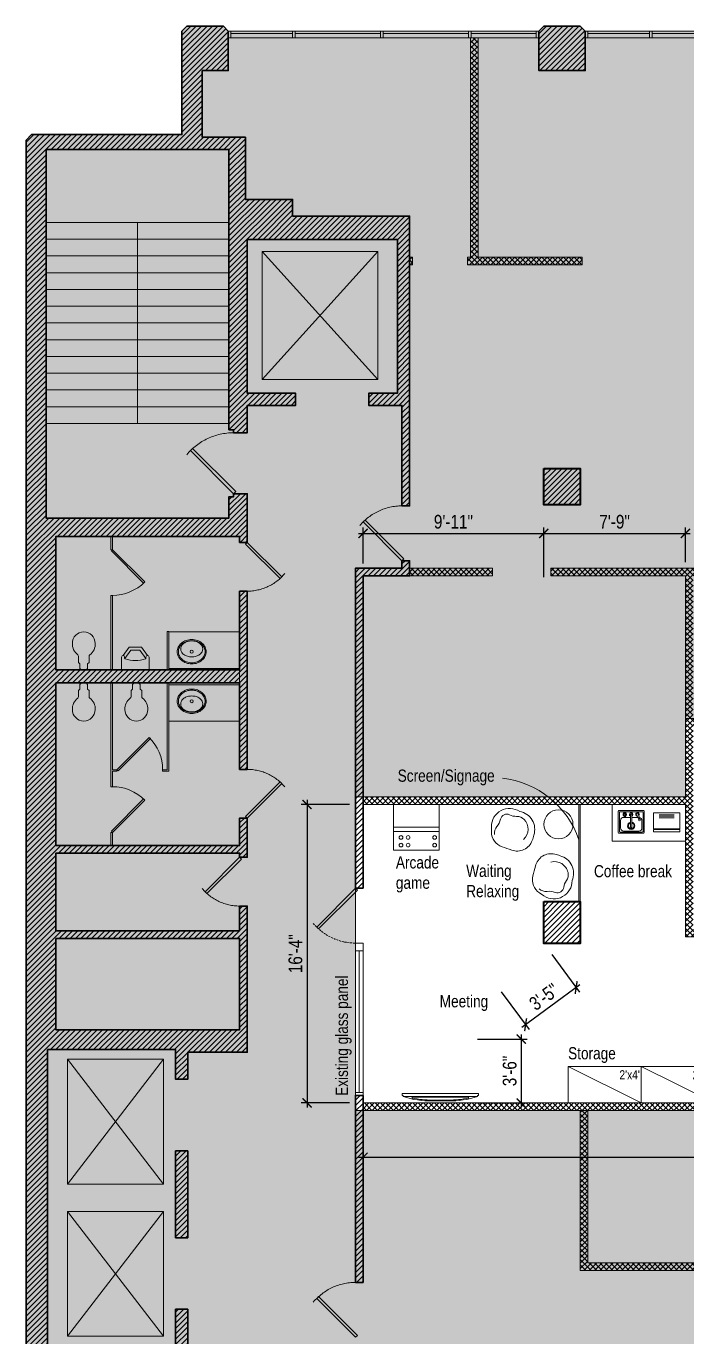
# Model space of a CAD drawing. Header units: inches. Extents: x 2034 to 5296, y 527 to 1995.
# Drawn here: x 3234 to 3668, y 1135 to 1995 of the extents above; entities that cross this region are included whole.
import ezdxf

# ---------------------------------------------------------------- set-up
doc = ezdxf.new("R2010")
doc.units = ezdxf.units.IN
doc.header["$LTSCALE"] = 5
doc.header["$MEASUREMENT"] = 0
doc.linetypes.add('HIDDEN', pattern=[0.375, 0.25, -0.125])
doc.layers.get('0').update_dxf_attribs({"linetype": 'CONTINUOUS', "lineweight": 5})
doc.layers.get('DEFPOINTS').update_dxf_attribs({"linetype": 'CONTINUOUS', "lineweight": 5})
for name, color, linetype, lineweight in [('Annotations', 8, 'CONTINUOUS', 5), ('Appliances', 140, 'CONTINUOUS', 9), ('Drywalls', 7, 'CONTINUOUS', 20), ('Framing', 142, 'CONTINUOUS', 13), ('Hatches', 8, 'CONTINUOUS', 5), ('Projections', 157, 'HIDDEN', 5), ('Structure', 7, 'CONTINUOUS', 40), ('Viewed', 156, 'CONTINUOUS', 9), ('Walls', 7, 'CONTINUOUS', 35)]:
    doc.layers.add(name, color=color, linetype=linetype, lineweight=lineweight)
doc.layers.add('Zones', color=7, linetype='CONTINUOUS', lineweight=5, true_color=0xe3e3e3, transparency=0.7)
doc.styles.get("Standard").update_dxf_attribs({"font": 'arial.ttf', "width": 0.8})
doc.dimstyles.new('ARCH', dxfattribs={"dimscale": 96, "dimtxt": 0.09375, "dimasz": 0.0625, "dimexe": 0.04, "dimexo": 0.09375, "dimgap": 0.03125, "dimtad": 1, "dimdec": 0, "dimrnd": 0.0625, "dimzin": 3, "dimdsep": 46, "dimlunit": 4, "dimtxsty": 'Standard', "dimblk": 'OBLIQUE', "dimblk1": 'ARCHTICK', "dimblk2": 'ARCHTICK', "dimsah": 1, "dimcen": 0.03125, "dimdle": 0.03125, "dimclrd": 256, "dimclre": 256, "dimclrt": 256, "dimazin": 0, "dimtfac": 1, "dimtmove": 2, "dimatfit": 3, "dimldrblk": 'ARO14', "dimfxl": 0.3, "dimfxlon": 1, "dimfrac": 2, "dimarcsym": 0})

# ---------------------------------------------------------------- blocks, each defined once
blk = doc.blocks.new('sink')
at = {"color": 0, "linetype": 'ByBlock', "lineweight": -2}
for p, q in [((-8, 0), (8, 0)), ((-8.5, -14.43), (-8.5, -0.5)), ((-7.75, -13.68), (-7.75, -1.25)), ((-7.25, -0.75), (7.25, -0.75)), ((-7, -11.43), (-7, -6.5)), ((-4.4, -4.5), (-0.35, -4.5)), ((-0.35, -2.56), (-0.35, -11.04)), ((0.4, -2.56), (0.4, -11.04)), ((0.4, -4.5), (5, -4.5)), ((3.78, -2.56), (3.78, -4.03)), ((3.78, -3.53), (4.65, -3.53)), ((3.78, -4.03), (4.65, -4.03)), ((3.95, -2.21), (3.95, -2.03)), ((3.95, -2.03), (4.48, -2.03)), ((4.4, -4.5), (4.53, -4.5)), ((4.48, -2.03), (4.48, -2.22)), ((4.65, -2.56), (4.65, -4.03)), ((7, -6.5), (7, -11.43)), ((7.75, -1.25), (7.75, -13.68)), ((8.5, -0.5), (8.5, -14.43)), ((8.01, -14.93), (-8.01, -14.93)), ((7.26, -14.18), (-7.26, -14.18)), ((5.01, -13.43), (-5.01, -13.43))]:
    blk.add_line(p, q, dxfattribs=at)
blk.add_circle((-5.41, -6.13), 0.562, dxfattribs=at)
for centre, radius, start, end in [((-8, -0.5), 0.5, 90, 180), ((-7.25, -1.25), 0.5, 90, 180), ((-5, -6.5), 2, 95.60748, 180), ((-6.66, -4.63), 1.44, 318, 357), ((-4.16, -2.56), 1.25, 274.04912, 180), ((-4.16, -2.56), 1.25, 180, 229.30036), ((-4.16, -2.56), 0.875, 285.19141, 180), ((-4.16, -2.56), 0.875, 180, 218.23153), ((-3.53, -5.75), 1.44, 144, 183), ((-9.66, -1.63), 6, 332, 349), ((0.03, -10), 2.38, 99.08469, 180), ((0.03, -10), 2.38, 180, 80.91525), ((0.03, -10), 1.88, 101.53692, 180), ((0.03, -10), 1.88, 180, 78.463), ((0.03, -2.56), 1.19, 289, 180), ((0.03, -2.56), 1.19, 180, 252), ((0.03, -2.56), 0.562, 0, 180), ((0.03, -2.56), 0.562, 180, 229), ((0.03, -2.56), 0.562, 180, 180.0000027777752), ((0.03, -2.56), 0.375, 0, 180), ((0.03, -2.56), 0.375, 180, 180.0000027777867), ((0.03, -2.56), 0.562, 312, 0), ((4.22, -2.56), 1.19, 291.61896, 180), ((4.22, -2.56), 1.19, 180, 248.38179), ((4.22, -2.56), 0.688, 309.52143, 180), ((4.22, -2.56), 0.688, 180, 230.47887), ((4.22, -2.56), 0.438, 126.7879, 180.13712), ((4.22, -2.56), 0.438, 0.00302, 52.51326), ((5, -6.5), 2, 0, 90), ((7.25, -1.25), 0.5, 0, 90), ((8, -0.5), 0.5, 0, 90), ((-8, -14.43), 0.5, 180, 270), ((-7.25, -13.68), 0.5, 180, 270), ((-5, -11.43), 2, 180, 270.41435), ((0.03, -10.25), 0.875, 244.62323, 295.37592), ((5, -11.43), 2, 270.41435, 0), ((7.25, -13.68), 0.5, 270, 0), ((8, -14.43), 0.5, 270, 0)]:
    blk.add_arc(centre, radius, start, end, dxfattribs=at)
for centre, major_axis, ratio, start_param, end_param in [((0.83, -5.83), (0, -7.24), 0.84608, 4.223697, 4.555309), ((-11.05, -1.55), (7.58, 0), 0.813102, -0.575959, -0.488692)]:
    blk.add_ellipse(centre, major_axis=major_axis, ratio=ratio, start_param=start_param, end_param=end_param, dxfattribs=at)
blk = doc.blocks.new('DR1H45')
at = {"color": 0, "linetype": 'ByBlock', "lineweight": -2}
for p, q in [((-0.5, 0), (0.207, 0.707)), ((-0.465, -0.035), (0.242, 0.672)), ((0.207, 0.707), (0.242, 0.672)), ((-0.5, 0), (-0.465, -0.035))]:
    blk.add_line(p, q, dxfattribs=at)
at = {"layer": 'Projections'}
blk.add_arc((-0.5, 0), 1, 0, 50.1944, dxfattribs=at)
blk = doc.blocks.new('plan')
at = {"layer": 'Hatches'}
h = blk.add_hatch(dxfattribs=at)
h.set_pattern_fill('ANSI31', color=256, scale=20, style=0)
h.paths.add_polyline_path([(2051.44, 776.98), (2051.44, 847.1), (2069.76, 847.1), (2069.76, 872.96), (2179.44, 872.96), (2179.44, 1026.71), (2209.94, 1026.71), (2209.94, 1031.71), (2179.44, 1031.71), (2179.44, 1068.96), (2170.44, 1068.96), (2170.44, 1066.96), (2167.44, 1066.96), (2167.44, 886.21), (2047.44, 886.21), (2047.44, 1117.21), (2167.44, 1117.21), (2167.44, 1110.96), (2170.44, 1110.96), (2170.44, 1108.96), (2179.44, 1108.96), (2179.44, 1126.46), (2140.44, 1126.46), (2140.44, 1152.96), (2132.44, 1152.96), (2132.44, 1128.96), (2048.44, 1128.96), (2048.44, 1323.46), (2132.44, 1323.46), (2132.44, 1303.96), (2140.44, 1303.96), (2140.44, 1321.71), (2179.44, 1321.71), (2179.44, 1417.71), (2174.44, 1417.71), (2174.44, 1401.46), (2053.94, 1401.46), (2053.94, 1452.46), (2174.44, 1452.46), (2174.44, 1449.71), (2179.44, 1449.71), (2179.44, 1475.46), (2174.44, 1475.46), (2174.44, 1457.46), (2053.94, 1457.46), (2053.94, 1564.21), (2174.44, 1564.21), (2174.44, 1507.46), (2179.44, 1507.46), (2179.44, 1624.46), (2174.44, 1624.46), (2174.44, 1572.71), (2053.94, 1572.71), (2053.94, 1660.46), (2174.44, 1660.46), (2174.44, 1656.46), (2179.44, 1656.46), (2179.44, 1688.46), (2170.44, 1688.46), (2170.44, 1686.46), (2167.44, 1686.46), (2167.44, 1672.46), (2047.44, 1672.46), (2047.44, 1914.46), (2167.44, 1914.46), (2167.44, 1730.46), (2170.44, 1730.46), (2170.44, 1728.46), (2179.44, 1728.46), (2179.44, 1746.46), (2211.19, 1746.46), (2211.19, 1754.46), (2179.44, 1754.46), (2179.44, 1855.46), (2277.94, 1855.46), (2277.94, 1754.46), (2259.19, 1754.46), (2259.19, 1746.46), (2280.94, 1746.46), (2280.94, 1680.46), (2285.94, 1680.46), (2285.94, 1746.46), (2285.94, 1870.71), (2209.19, 1870.71), (2209.19, 1881.71), (2178.19, 1881.71), (2178.19, 1922.46), (2149.94, 1922.46), (2149.94, 1966.21), (2166.94, 1966.21), (2166.94, 1992.21), (2163.76, 1995.4), (2139.76, 1995.4), (2136.58, 1992.21), (2136.58, 1924.21), (2037.98, 1924.21), (2034.44, 1920.68), (2034.44, 600.7), (2037.62, 597.52), (2061.62, 597.52), (2064.8, 600.7), (2064.8, 634.3), (2051.44, 634.3), (2051.44, 771.98)])
h.paths.add_polyline_path([(2053.94, 1396.46), (2174.44, 1396.46), (2174.44, 1336.46), (2053.94, 1336.46)], flags=16)
h = blk.add_hatch(dxfattribs=at)
h.set_pattern_fill('ANSI31', color=256, scale=20, style=0)
h.paths.add_polyline_path([(2373.94, 1995.4), (2370.76, 1992.21), (2370.76, 1966.21), (2401.13, 1966.21), (2401.13, 1992.21), (2397.94, 1995.4)])
h = blk.add_hatch(dxfattribs=at)
h.set_pattern_fill('ANSI37', color=256, scale=20, style=0)
h.paths.add_polyline_path([(2330.94, 1987.71), (2330.94, 1843.71), (2399.23, 1843.71), (2399.23, 1838.71), (2323.94, 1838.71), (2323.94, 1843.71), (2325.94, 1843.71), (2325.94, 1987.71)])
h = blk.add_hatch(dxfattribs=at)
h.set_pattern_fill('ANSI37', color=256, scale=20, style=0)
h.paths.add_polyline_path([(2285.94, 1843.71), (2287.94, 1843.71), (2287.94, 1838.71), (2285.94, 1838.71)])
h = blk.add_hatch(dxfattribs=at)
h.set_pattern_fill('ANSI37', color=256, scale=20, style=0)
h.paths.add_polyline_path([(2624.94, 1535.91), (2594.13, 1535.91), (2558.94, 1535.91), (2471.94, 1535.91), (2471.94, 1402.41), (2475.94, 1402.41), (2475.94, 1397.41), (2466.94, 1397.41), (2466.94, 1484.41), (2255.44, 1484.41), (2255.44, 1489.41), (2466.94, 1489.41), (2466.94, 1634.46), (2378.63, 1634.46), (2378.63, 1639.46), (2563.94, 1639.46), (2563.94, 1634.46), (2471.94, 1634.46), (2471.94, 1540.91), (2624.94, 1540.91), (2624.94, 1634.46), (2599.94, 1634.46), (2599.94, 1642.46), (2604.94, 1642.46), (2604.94, 1639.46), (2626.94, 1639.46), (2626.94, 1677.46), (2604.94, 1677.46), (2604.94, 1674.46), (2599.94, 1674.46), (2599.94, 1705.1), (2605.94, 1705.1), (2605.94, 1681.1), (2629.94, 1681.1), (2629.94, 1633.91), (2707.94, 1633.91), (2707.94, 1704.25), (2711.94, 1704.25), (2711.94, 1633.91), (2857.44, 1633.91), (2857.44, 1628.91), (2629.94, 1628.91), (2629.94, 1548.81), (2629.94, 1535.91)])
h.paths.add_polyline_path([(2285.94, 1639.46), (2340.44, 1639.46), (2340.44, 1634.46), (2285.94, 1634.46)], flags=17)
h.paths.add_polyline_path([(2558.31, 1397.41), (2557.94, 1397.41), (2557.94, 1402.41), (2558.31, 1402.41)], flags=17)
h = blk.add_hatch(dxfattribs=at)
h.set_pattern_fill('ANSI31', color=256, scale=20, style=0)
h.paths.add_polyline_path([(2373.94, 1705.1), (2397.94, 1705.1), (2397.94, 1681.1), (2373.94, 1681.1)])
h = blk.add_hatch(dxfattribs=at)
h.set_pattern_fill('ANSI31', color=256, scale=20, style=0)
h.paths.add_polyline_path([(2255.44, 1429.41), (2255.44, 1493.41), (2255.44, 1634.46), (2285.94, 1634.46), (2285.94, 1644.46), (2280.94, 1644.46), (2280.94, 1639.46), (2250.44, 1639.46), (2250.44, 1429.41)])
h = blk.add_hatch(dxfattribs=at)
h.set_pattern_fill('ANSI31', color=256, scale=20, style=0)
h.paths.add_polyline_path([(2373.94, 1420.6), (2397.94, 1420.6), (2397.94, 1393.1), (2373.94, 1393.1)])
h = blk.add_hatch(dxfattribs=at)
h.set_pattern_fill('ANSI31', color=256, scale=20, style=0)
edge = h.paths.add_edge_path()
edge.add_line((2255.44, 1283.41), (2255.44, 1293.41))
edge.add_line((2255.44, 1293.41), (2250.44, 1293.41))
edge.add_line((2250.44, 1293.41), (2250.44, 1170.6))
edge.add_line((2250.44, 1170.6), (2255.44, 1170.6))
edge.add_line((2255.44, 1170.6), (2255.44, 1287.41))
h = blk.add_hatch(dxfattribs=at)
h.set_pattern_fill('ANSI37', color=256, scale=20, style=0)
h.paths.add_polyline_path([(2255.44, 1288.41), (2683.94, 1288.41), (2857.44, 1288.41), (2857.44, 1283.41), (2688.94, 1283.41), (2688.94, 1223.41), (2683.94, 1223.41), (2683.94, 1283.41), (2545.94, 1283.41), (2545.94, 1183.41), (2559.94, 1183.41), (2559.94, 1178.41), (2526.94, 1178.41), (2526.94, 1183.41), (2540.94, 1183.41), (2540.94, 1283.41), (2402.94, 1283.41), (2402.94, 1183.41), (2490.94, 1183.41), (2490.94, 1178.41), (2397.94, 1178.41), (2397.94, 1283.41), (2255.44, 1283.41)])
h = blk.add_hatch(dxfattribs=at)
h.set_pattern_fill('ANSI31', color=256, scale=20, style=0)
h.paths.add_polyline_path([(2132.44, 1256.96), (2140.44, 1256.96), (2140.44, 1199.96), (2132.44, 1199.96)])
at = {"layer": 'Zones'}
blk.add_hatch(color=256, dxfattribs=at).paths.add_polyline_path([(2034.44, 1920.68), (2037.98, 1924.21), (2136.58, 1924.21), (2136.58, 1992.21), (2139.76, 1995.4), (2163.76, 1995.4), (2166.94, 1992.21), (2370.76, 1992.21), (2373.94, 1995.4), (2397.94, 1995.4), (2401.13, 1992.21), (2602.76, 1992.21), (2605.94, 1995.4), (2629.94, 1995.4), (2633.13, 1992.21), (2834.76, 1992.21), (2837.94, 1995.4), (2861.94, 1995.4), (2865.13, 1992.21), (2865.13, 1926.71), (2861.94, 1923.53), (2861.94, 1708.28), (2865.13, 1705.1), (2865.13, 1681.1), (2861.94, 1677.92), (2861.94, 1633.91), (2624.94, 1633.91), (2624.94, 1540.91), (2466.94, 1540.91), (2466.94, 1489.41), (2250.44, 1489.41), (2250.44, 1283.41), (2861.94, 1283.41), (2861.94, 1132.28), (2865.13, 1129.1), (2865.13, 1105.1), (2861.94, 1101.92), (2861.94, 844.28), (2865.13, 841.1), (2865.13, 817.1), (2861.94, 813.92), (2861.94, 529.99), (2633.13, 529.99), (2629.94, 526.8), (2605.94, 526.8), (2602.76, 529.99), (2401.13, 529.99), (2397.94, 526.8), (2373.94, 526.8), (2370.76, 529.99), (2166.94, 529.99), (2163.76, 526.8), (2139.76, 526.8), (2136.58, 529.99), (2136.58, 597.87), (2127.51, 597.87), (2124.32, 601.05), (2064.8, 601.05), (2061.62, 597.52), (2037.62, 597.52), (2034.44, 600.7)])
at = {"layer": 'Appliances'}
for p, q in [((2121, 1572.71), (2121, 1572.71)), ((2121, 1572.71), (2121, 1572.71)), ((2121, 1572.71), (2121, 1572.71)), ((2121, 1572.71), (2121, 1572.71)), ((2121, 1572.71), (2121, 1572.71)), ((2121, 1572.71), (2121, 1572.71)), ((2121, 1572.71), (2121, 1572.71)), ((2121, 1572.71), (2121, 1572.71)), ((2121, 1572.71), (2121, 1572.71)), ((2121, 1572.71), (2121, 1572.71)), ((2121.69, 1564.21), (2121.69, 1564.21)), ((2121.69, 1564.21), (2121.69, 1564.21)), ((2121.69, 1564.21), (2121.69, 1564.21)), ((2121.69, 1564.21), (2121.69, 1564.21)), ((2121.69, 1564.21), (2121.69, 1564.21)), ((2121.69, 1564.21), (2121.69, 1564.21)), ((2121.69, 1564.21), (2121.69, 1564.21)), ((2121.69, 1564.21), (2121.69, 1564.21)), ((2121.69, 1564.21), (2121.69, 1564.21)), ((2121.69, 1564.21), (2121.69, 1564.21))]:
    blk.add_line(p, q, dxfattribs=at)
for points in [[(2068.19, 1582.71, -0.240961), (2064.69, 1590.21, -1), (2079.69, 1590.21, -0.259678), (2076.19, 1582.71, 0.236068), (2075.69, 1581.71), (2075.69, 1577.71), (2074.69, 1576.71), (2074.69, 1573.71), (2073.69, 1572.71), (2070.69, 1572.71), (2069.69, 1573.71), (2069.69, 1576.71), (2068.69, 1577.71), (2068.69, 1581.71, 0.236068), (2068.19, 1582.71)], [(2068.19, 1554.21, 0.240961), (2064.69, 1546.71, 1), (2079.69, 1546.71, 0.259678), (2076.19, 1554.21, -0.236068), (2075.69, 1555.21), (2075.69, 1559.21), (2074.69, 1560.21), (2074.69, 1563.21), (2073.69, 1564.21), (2070.69, 1564.21), (2069.69, 1563.21), (2069.69, 1560.21), (2068.69, 1559.21), (2068.69, 1555.21, -0.236068), (2068.19, 1554.21)], [(2102.69, 1554.21, 0.240961), (2099.19, 1546.71, 1), (2114.19, 1546.71, 0.259678), (2110.69, 1554.21, -0.236068), (2110.19, 1555.21), (2110.19, 1559.21), (2109.19, 1560.21), (2109.19, 1563.21), (2108.19, 1564.21), (2105.19, 1564.21), (2104.19, 1563.21), (2104.19, 1560.21), (2103.19, 1559.21), (2103.19, 1555.21, -0.236068), (2102.69, 1554.21)]]:
    blk.add_lwpolyline(points, format="xyb", dxfattribs=at)
at = {"layer": 'Appliances', "elevation": 34}
for points in [[(2143.02, 1576.71, -0.084101), (2139.31, 1577.34, -0.091322), (2136.3, 1579.06, -0.103814), (2134.21, 1581.72, -0.114782), (2133.52, 1584.71, -0.114782), (2134.21, 1587.7, -0.103814), (2136.3, 1590.37, -0.091322), (2139.31, 1592.09, -0.084101), (2143.02, 1592.71, -0.084101), (2146.72, 1592.09, -0.091322), (2149.73, 1590.37, -0.103814), (2151.82, 1587.7, -0.114782), (2152.52, 1584.71, -0.114782), (2151.82, 1581.72, -0.103814), (2149.73, 1579.06, -0.091322), (2146.72, 1577.34, -0.084101)], [(2143.02, 1577.46, -0.084101), (2139.56, 1578.05, -0.091322), (2136.78, 1579.63, -0.103814), (2134.89, 1582.06, -0.114782), (2134.27, 1584.71, -0.114782), (2134.89, 1587.37, -0.103814), (2136.78, 1589.8, -0.091322), (2139.56, 1591.38, -0.084101), (2143.02, 1591.96, -0.084101), (2146.48, 1591.38, -0.091322), (2149.25, 1589.8, -0.103814), (2151.15, 1587.37, -0.114782), (2151.77, 1584.71, -0.114782), (2151.15, 1582.06, -0.103814), (2149.25, 1579.63, -0.091322), (2146.48, 1578.05, -0.084101)], [(2143.02, 1581.27, -0.073018), (2140.15, 1581.69, -0.084057), (2137.89, 1582.81, -0.106512), (2136.28, 1584.61, -0.130573), (2135.77, 1586.53, -0.130573), (2136.28, 1588.44, -0.106512), (2137.89, 1590.24, -0.084057), (2140.15, 1591.36, -0.073018), (2143.02, 1591.78, -0.073018), (2145.88, 1591.36, -0.084057), (2148.14, 1590.24, -0.106512), (2149.76, 1588.44, -0.130573), (2150.27, 1586.53, -0.130573), (2149.76, 1584.61, -0.106512), (2148.14, 1582.81, -0.084057), (2145.88, 1581.69, -0.073018)], [(2143.02, 1560.21, 0.084101), (2139.31, 1559.59, 0.091322), (2136.3, 1557.87, 0.103814), (2134.21, 1555.2, 0.114782), (2133.52, 1552.21, 0.114782), (2134.21, 1549.22, 0.103814), (2136.3, 1546.56, 0.091322), (2139.31, 1544.84, 0.084101), (2143.02, 1544.21, 0.084101), (2146.72, 1544.84, 0.091322), (2149.73, 1546.56, 0.103814), (2151.82, 1549.22, 0.114782), (2152.52, 1552.21, 0.114782), (2151.82, 1555.2, 0.103814), (2149.73, 1557.87, 0.091322), (2146.72, 1559.59, 0.084101)], [(2143.02, 1559.46, 0.084101), (2139.56, 1558.88, 0.091322), (2136.78, 1557.3, 0.103814), (2134.89, 1554.87, 0.114782), (2134.27, 1552.21, 0.114782), (2134.89, 1549.56, 0.103814), (2136.78, 1547.13, 0.091322), (2139.56, 1545.55, 0.084101), (2143.02, 1544.96, 0.084101), (2146.48, 1545.55, 0.091322), (2149.25, 1547.13, 0.103814), (2151.15, 1549.56, 0.114782), (2151.77, 1552.21, 0.114782), (2151.15, 1554.87, 0.103814), (2149.25, 1557.3, 0.091322), (2146.48, 1558.88, 0.084101)], [(2143.02, 1555.66, 0.073018), (2140.15, 1555.23, 0.084057), (2137.89, 1554.12, 0.106512), (2136.28, 1552.32, 0.130573), (2135.77, 1550.4, 0.130573), (2136.28, 1548.49, 0.106512), (2137.89, 1546.69, 0.084057), (2140.15, 1545.57, 0.073018), (2143.02, 1545.15, 0.073018), (2145.88, 1545.57, 0.084057), (2148.14, 1546.69, 0.106512), (2149.76, 1548.49, 0.130573), (2150.27, 1550.4, 0.130573), (2149.76, 1552.32, 0.106512), (2148.14, 1554.12, 0.084057), (2145.88, 1555.23, 0.073018)]]:
    blk.add_lwpolyline(points, format="xyb", close=True, dxfattribs=at)
at = {"layer": 'Appliances'}
for points in [[(2114, 1582.21), (2110, 1587.71), (2102, 1587.71), (2098, 1582.21)], [(2112.93, 1580.28), (2108.98, 1585.71), (2103.02, 1585.71), (2099.06, 1580.28)]]:
    blk.add_lwpolyline(points, dxfattribs=at)
blk.add_lwpolyline([(2113, 1581.21), (2113, 1580.49, -0.317923), (2112.73, 1580.12, -0.171412), (2099.26, 1580.12, -0.317923), (2099, 1580.49), (2099, 1581.21, 1), (2097, 1581.21), (2097, 1572.71), (2115, 1572.71), (2115, 1581.21, 1)], format="xyb", close=True, dxfattribs=at)
for centre in [(2143.02, 1584.71, 34), (2143.02, 1552.21, 34)]:
    blk.add_circle(centre, 1, dxfattribs=at)
at = {"layer": 'DEFPOINTS', "color": 7, "lineweight": 0}
for p, q in [((2057.19, 1572.71), (2057.19, 1572.71)), ((2057.19, 1572.71), (2057.19, 1572.71)), ((2057.19, 1572.71), (2057.19, 1572.71)), ((2057.19, 1572.71), (2057.19, 1572.71)), ((2057.19, 1572.71), (2057.19, 1572.71)), ((2057.19, 1572.71), (2057.19, 1572.71)), ((2057.19, 1572.71), (2057.19, 1572.71)), ((2057.19, 1572.71), (2057.19, 1572.71)), ((2057.19, 1572.71), (2057.19, 1572.71)), ((2057.19, 1572.71), (2057.19, 1572.71)), ((2087.19, 1572.71), (2087.19, 1572.71)), ((2087.19, 1572.71), (2087.19, 1572.71)), ((2087.19, 1572.71), (2087.19, 1572.71)), ((2087.19, 1572.71), (2087.19, 1572.71)), ((2087.19, 1572.71), (2087.19, 1572.71)), ((2087.19, 1572.71), (2087.19, 1572.71)), ((2087.19, 1572.71), (2087.19, 1572.71)), ((2087.19, 1572.71), (2087.19, 1572.71)), ((2087.19, 1572.71), (2087.19, 1572.71)), ((2087.19, 1572.71), (2087.19, 1572.71)), ((2091, 1572.71), (2091, 1572.71)), ((2091, 1572.71), (2091, 1572.71)), ((2091, 1572.71), (2091, 1572.71)), ((2091, 1572.71), (2091, 1572.71)), ((2091, 1572.71), (2091, 1572.71)), ((2091, 1572.71), (2091, 1572.71)), ((2091, 1572.71), (2091, 1572.71)), ((2091, 1572.71), (2091, 1572.71)), ((2091, 1572.71), (2091, 1572.71)), ((2091, 1572.71), (2091, 1572.71)), ((2057.19, 1564.21), (2057.19, 1564.21)), ((2057.19, 1564.21), (2057.19, 1564.21)), ((2057.19, 1564.21), (2057.19, 1564.21)), ((2057.19, 1564.21), (2057.19, 1564.21)), ((2057.19, 1564.21), (2057.19, 1564.21)), ((2057.19, 1564.21), (2057.19, 1564.21)), ((2057.19, 1564.21), (2057.19, 1564.21)), ((2057.19, 1564.21), (2057.19, 1564.21)), ((2057.19, 1564.21), (2057.19, 1564.21)), ((2057.19, 1564.21), (2057.19, 1564.21)), ((2087.19, 1564.21), (2087.19, 1564.21)), ((2087.19, 1564.21), (2087.19, 1564.21)), ((2087.19, 1564.21), (2087.19, 1564.21)), ((2087.19, 1564.21), (2087.19, 1564.21)), ((2087.19, 1564.21), (2087.19, 1564.21)), ((2087.19, 1564.21), (2087.19, 1564.21)), ((2087.19, 1564.21), (2087.19, 1564.21)), ((2087.19, 1564.21), (2087.19, 1564.21)), ((2087.19, 1564.21), (2087.19, 1564.21)), ((2087.19, 1564.21), (2087.19, 1564.21)), ((2091.69, 1564.21), (2091.69, 1564.21)), ((2091.69, 1564.21), (2091.69, 1564.21)), ((2091.69, 1564.21), (2091.69, 1564.21)), ((2091.69, 1564.21), (2091.69, 1564.21)), ((2091.69, 1564.21), (2091.69, 1564.21)), ((2091.69, 1564.21), (2091.69, 1564.21)), ((2091.69, 1564.21), (2091.69, 1564.21)), ((2091.69, 1564.21), (2091.69, 1564.21)), ((2091.69, 1564.21), (2091.69, 1564.21)), ((2091.69, 1564.21), (2091.69, 1564.21))]:
    blk.add_line(p, q, dxfattribs=at)
at = {"layer": 'Drywalls'}
for points in [[(2330.94, 1987.71), (2330.94, 1843.71), (2399.23, 1843.71), (2399.23, 1838.71), (2323.94, 1838.71), (2323.94, 1843.71), (2325.94, 1843.71), (2325.94, 1987.71)], [(2285.94, 1843.71), (2287.94, 1843.71), (2287.94, 1838.71), (2285.94, 1838.71)], [(2285.94, 1639.46), (2340.44, 1639.46), (2340.44, 1634.46), (2285.94, 1634.46)], [(2255.44, 1288.41), (2683.94, 1288.41), (2857.44, 1288.41), (2857.44, 1283.41), (2688.94, 1283.41), (2688.94, 1223.41), (2683.94, 1223.41), (2683.94, 1283.41), (2545.94, 1283.41), (2545.94, 1183.41), (2559.94, 1183.41), (2559.94, 1178.41), (2526.94, 1178.41), (2526.94, 1183.41), (2540.94, 1183.41), (2540.94, 1283.41), (2402.94, 1283.41), (2402.94, 1183.41), (2490.94, 1183.41), (2490.94, 1178.41), (2397.94, 1178.41), (2397.94, 1283.41), (2255.44, 1283.41)]]:
    blk.add_lwpolyline(points, close=True, dxfattribs=at)
at = {"layer": 'Drywalls', "flags": 128}
blk.add_lwpolyline([(2475.94, 1397.41), (2466.94, 1397.41), (2466.94, 1484.41), (2255.44, 1484.41), (2255.44, 1489.41), (2466.94, 1489.41), (2466.94, 1634.46), (2378.63, 1634.46), (2378.63, 1639.46), (2563.94, 1639.46)], dxfattribs=at)
at = {"layer": 'Framing'}
for p, q in [((2168.69, 1992.21), (2168.69, 1987.71)), ((2168.69, 1990.71), (2209.19, 1990.71)), ((2209.19, 1992.21), (2209.19, 1987.71)), ((2210.94, 1992.21), (2210.94, 1987.71)), ((2210.94, 1990.71), (2266.94, 1990.71)), ((2266.94, 1992.21), (2266.94, 1987.71)), ((2268.69, 1992.21), (2268.69, 1987.71)), ((2268.69, 1990.71), (2324.69, 1990.71)), ((2324.69, 1992.21), (2324.69, 1987.71)), ((2326.44, 1992.21), (2326.44, 1987.71)), ((2326.44, 1990.71), (2369.01, 1990.71)), ((2369.01, 1987.71), (2369.01, 1992.21)), ((2402.88, 1987.71), (2402.88, 1992.21)), ((2443.26, 1990.71), (2402.88, 1990.71)), ((2443.26, 1992.21), (2443.26, 1987.71)), ((2445.01, 1992.21), (2445.01, 1987.71)), ((2501.01, 1990.71), (2445.01, 1990.71)), ((2250.44, 1429.41), (2224.99, 1403.95)), ((2250.44, 1429.41), (2251.72, 1428.13)), ((2251.72, 1428.13), (2226.26, 1402.68)), ((2224.99, 1403.95), (2226.26, 1402.68)), ((2252.94, 1388.41), (2252.94, 1295.41))]:
    blk.add_line(p, q, dxfattribs=at)
at = {"layer": 'Framing', "color": 142, "linetype": 'Continuous'}
for p, q in [((2089.99, 1660.46), (2089.99, 1651.71)), ((2090.99, 1660.46), (2089.99, 1660.46)), ((2090.99, 1651.71), (2090.99, 1660.46)), ((2089.99, 1651.71), (2090.99, 1651.71)), ((2089.97, 1621.71), (2089.94, 1572.71)), ((2090.97, 1621.71), (2089.97, 1621.71)), ((2090.94, 1572.71), (2090.97, 1621.71)), ((2127.94, 1598), (2126.94, 1598)), ((2126.94, 1598), (2126.94, 1572.71)), ((2127.94, 1572.71), (2127.94, 1598)), ((2089.94, 1572.71), (2090.94, 1572.71)), ((2126.94, 1572.71), (2127.94, 1572.71)), ((2090.94, 1564.21), (2089.94, 1564.21)), ((2089.94, 1564.21), (2089.96, 1506.71)), ((2090.96, 1507.21), (2090.94, 1564.21)), ((2127.94, 1564.21), (2126.94, 1564.21)), ((2126.94, 1564.21), (2126.94, 1507.21)), ((2127.94, 1506.21), (2127.94, 1564.21)), ((2089.96, 1506.71), (2089.97, 1496.09)), ((2093.94, 1507.21), (2090.96, 1507.21)), ((2090.97, 1496.09), (2090.97, 1506.21)), ((2090.97, 1506.21), (2093.94, 1506.21)), ((2093.94, 1506.21), (2093.94, 1507.21)), ((2126.94, 1507.21), (2123.94, 1507.21)), ((2123.94, 1507.21), (2123.94, 1506.21)), ((2123.94, 1506.21), (2127.94, 1506.21)), ((2089.97, 1496.09), (2090.97, 1496.09)), ((2089.98, 1466.09), (2089.99, 1457.46)), ((2090.98, 1466.09), (2089.98, 1466.09)), ((2090.99, 1457.46), (2090.98, 1466.09)), ((2089.99, 1457.46), (2090.99, 1457.46))]:
    blk.add_line(p, q, dxfattribs=at)
for points in [[(2090.99, 1651.71), (2090.28, 1651.01), (2111.48, 1629.78), (2112.19, 1630.49)], [(2090.99, 1651.71), (2090.28, 1651.01), (2111.48, 1629.78), (2112.19, 1630.49)], [(2090.99, 1651.71), (2090.28, 1651.01), (2111.48, 1629.78), (2112.19, 1630.49)], [(2093.94, 1507.21), (2094.65, 1506.51), (2115.86, 1527.72), (2115.16, 1528.43)], [(2090.98, 1466.09), (2090.28, 1466.8), (2111.48, 1488.02), (2112.19, 1487.31)], [(2090.98, 1466.09), (2090.28, 1466.8), (2111.48, 1488.02), (2112.19, 1487.31)], [(2090.98, 1466.09), (2090.28, 1466.8), (2111.48, 1488.02), (2112.19, 1487.31)]]:
    blk.add_lwpolyline(points, close=True, dxfattribs=at)
at = {"layer": 'Framing'}
for points in [[(2250.44, 1393.41), (2255.44, 1393.41), (2255.44, 1388.41), (2250.44, 1388.41)], [(2250.44, 1293.41), (2255.44, 1293.41), (2255.44, 1295.41), (2250.44, 1295.41)]]:
    blk.add_lwpolyline(points, close=True, dxfattribs=at)
at = {"layer": 'Framing', "color": 142, "linetype": 'Continuous'}
for centre, start, end in [((2090.99, 1651.71), 269.96861, 314.96861), ((2090.99, 1651.71), 269.96861, 314.96861), ((2090.99, 1651.71), 269.96861, 314.96861), ((2093.94, 1507.21), 0, 45)]:
    blk.add_arc(centre, 30, start, end, dxfattribs=at)
at = {"layer": 'Framing', "color": 142, "linetype": 'Continuous', "extrusion": (0, 0, -1)}
blk.add_arc((-2090.98, 1466.09), 30, 89.9728, 134.9728, dxfattribs=at)
blk.add_arc((-2090.98, 1466.09), 30, 89.9728, 134.9728, dxfattribs=at)
blk.add_arc((-2090.98, 1466.09), 30, 89.9728, 134.9728, dxfattribs=at)
at = {"layer": 'Projections'}
blk.add_arc((2250.44, 1429.41), 36, 219.80557, 270, dxfattribs=at)
at = {"layer": 'Structure'}
for points in [[(2373.94, 1705.1), (2397.94, 1705.1), (2397.94, 1681.1), (2373.94, 1681.1)], [(2373.94, 1420.6), (2397.94, 1420.6), (2397.94, 1393.1), (2373.94, 1393.1)]]:
    blk.add_lwpolyline(points, close=True, dxfattribs=at)
at = {"layer": 'Viewed'}
for p, q in [((2166.94, 1992.21), (2370.76, 1992.21)), ((2602.76, 1992.21), (2401.13, 1992.21)), ((2166.94, 1987.71), (2370.76, 1987.71)), ((2602.76, 1987.71), (2401.13, 1987.71)), ((2167.38, 1866.55), (2047.44, 1866.55)), ((2107.41, 1866.55), (2107.41, 1734.55)), ((2167.38, 1855.55), (2047.44, 1855.55)), ((2167.38, 1844.55), (2047.44, 1844.55)), ((2189.19, 1763.46), (2265.19, 1847.46)), ((2189.19, 1847.46), (2265.19, 1763.46)), ((2167.38, 1833.55), (2047.44, 1833.55)), ((2167.38, 1822.55), (2047.44, 1822.55)), ((2167.38, 1811.55), (2047.44, 1811.55)), ((2167.38, 1800.55), (2047.44, 1800.55)), ((2167.38, 1789.55), (2047.44, 1789.55)), ((2167.38, 1778.55), (2047.44, 1778.55)), ((2167.38, 1767.55), (2047.44, 1767.55)), ((2167.38, 1756.55), (2047.44, 1756.55)), ((2167.38, 1745.55), (2047.44, 1745.55)), ((2167.38, 1734.55), (2047.44, 1734.55)), ((2250.44, 1388.41), (2250.44, 1295.41)), ((2255.44, 1295.41), (2255.44, 1388.41)), ((2124.44, 1235.21), (2061.44, 1317.21)), ((2061.44, 1235.21), (2124.44, 1317.21)), ((2124.44, 1135.21), (2061.44, 1217.21)), ((2124.44, 1217.21), (2061.44, 1135.21))]:
    blk.add_line(p, q, dxfattribs=at)
at = {"layer": 'Viewed', "color": 156, "linetype": 'Continuous'}
for p, q in [((2174.44, 1597.71), (2127.94, 1597.71)), ((2174.44, 1539.04), (2174.44, 1597.71)), ((2174.44, 1573.71), (2127.94, 1573.71)), ((2127.94, 1572.71), (2174.44, 1572.71)), ((2127.94, 1563.04), (2174.44, 1563.04)), ((2174.61, 1564.04), (2128.11, 1564.04)), ((2127.94, 1539.04), (2174.44, 1539.04))]:
    blk.add_line(p, q, dxfattribs=at)
at = {"layer": 'Viewed', "flags": 128}
for points in [[(2189.19, 1847.46), (2265.19, 1847.46), (2265.19, 1763.46), (2189.19, 1763.46)], [(2061.44, 1235.21), (2124.44, 1235.21), (2124.44, 1317.21), (2061.44, 1317.21)], [(2061.44, 1217.21), (2124.44, 1217.21), (2124.44, 1135.21), (2061.44, 1135.21)]]:
    blk.add_lwpolyline(points, close=True, dxfattribs=at)
at = {"layer": 'Viewed'}
blk.add_lwpolyline([(2466.94, 1484.41), (2466.94, 1460.41), (2418.94, 1460.41), (2418.94, 1484.41)], close=True, dxfattribs=at)
at = {"layer": 'Walls'}
for points in [[(2140.44, 1126.46), (2140.44, 1152.96), (2132.44, 1152.96), (2132.44, 1128.96)], [(2048.44, 1128.96), (2048.44, 1323.46), (2132.44, 1323.46), (2132.44, 1303.96), (2140.44, 1303.96), (2140.44, 1321.71), (2179.44, 1321.71), (2179.44, 1417.71), (2174.44, 1417.71), (2174.44, 1401.46), (2053.94, 1401.46), (2053.94, 1452.46), (2174.44, 1452.46), (2174.44, 1449.71), (2179.44, 1449.71), (2179.44, 1475.46), (2174.44, 1475.46), (2174.44, 1457.46), (2053.94, 1457.46), (2053.94, 1564.21), (2174.44, 1564.21), (2174.44, 1507.46), (2179.44, 1507.46), (2179.44, 1624.46), (2174.44, 1624.46), (2174.44, 1572.71), (2053.94, 1572.71), (2053.94, 1660.46), (2174.44, 1660.46), (2174.44, 1656.46), (2179.44, 1656.46), (2179.44, 1688.46), (2170.44, 1688.46), (2170.44, 1686.46), (2167.44, 1686.46), (2167.44, 1672.46), (2047.44, 1672.46), (2047.44, 1914.46), (2167.44, 1914.46), (2167.44, 1730.46), (2170.44, 1730.46), (2170.44, 1728.46), (2179.44, 1728.46), (2179.44, 1746.46), (2211.19, 1746.46), (2211.19, 1754.46), (2179.44, 1754.46), (2179.44, 1855.46), (2277.94, 1855.46), (2277.94, 1754.46), (2259.19, 1754.46), (2259.19, 1746.46), (2280.94, 1746.46), (2280.94, 1680.46), (2285.94, 1680.46), (2285.94, 1746.46), (2285.94, 1870.71), (2209.19, 1870.71), (2209.19, 1881.71), (2178.19, 1881.71), (2178.19, 1922.46), (2149.94, 1922.46), (2149.94, 1966.21), (2166.94, 1966.21), (2166.94, 1992.21), (2163.76, 1995.4), (2139.76, 1995.4), (2136.58, 1992.21), (2136.58, 1924.21), (2037.98, 1924.21), (2034.44, 1920.68), (2034.44, 600.7)], [(2255.44, 1283.41), (2255.44, 1293.41), (2250.44, 1293.41), (2250.44, 1170.6), (2255.44, 1170.6), (2255.44, 1287.41)]]:
    blk.add_lwpolyline(points, dxfattribs=at)
for points in [[(2373.94, 1995.4), (2370.76, 1992.21), (2370.76, 1966.21), (2401.13, 1966.21), (2401.13, 1992.21), (2397.94, 1995.4)], [(2255.44, 1429.41), (2255.44, 1493.41), (2255.44, 1634.46), (2285.94, 1634.46), (2285.94, 1644.46), (2280.94, 1644.46), (2280.94, 1639.46), (2250.44, 1639.46), (2250.44, 1429.41)], [(2053.94, 1396.46), (2174.44, 1396.46), (2174.44, 1336.46), (2053.94, 1336.46)], [(2132.44, 1256.96), (2140.44, 1256.96), (2140.44, 1199.96), (2132.44, 1199.96)]]:
    blk.add_lwpolyline(points, close=True, dxfattribs=at)
at = {"layer": 'Zones'}
for points in [[(2624.94, 1540.91), (2466.94, 1540.91), (2466.94, 1489.41), (2250.44, 1489.41), (2250.44, 1283.41), (2861.94, 1283.41)], [(2034.44, 600.7), (2034.44, 1920.68), (2037.98, 1924.21), (2136.58, 1924.21), (2136.58, 1992.21), (2139.76, 1995.4), (2163.76, 1995.4), (2166.94, 1992.21), (2370.76, 1992.21), (2373.94, 1995.4), (2397.94, 1995.4), (2401.13, 1992.21), (2602.76, 1992.21)]]:
    blk.add_lwpolyline(points, dxfattribs=at)
at = {"layer": 'Framing'}
for p, xscale, yscale, zscale, rotation in [((2170.44, 1708.46), 40, 40, 0.001111111111111111, 90), ((2280.94, 1662.46), 36, 36, 0.0009999999999999998, 90), ((2179.44, 1640.46), 32, 32, 32, 269.9999999999984), ((2179.44, 1491.46), -31.99999999999998, 31.99999999999998, 0.0008888888888888887, 270.0287423532408), ((2174.44, 1433.71), -32, 32, 0.0008888888888888887, 89.99999999999838), ((2250.44, 1152.6), 36, 36, 0.001, 90)]:
    blk.add_blockref('DR1H45', p, dxfattribs=dict(at, xscale=xscale, yscale=yscale, zscale=zscale, rotation=rotation))
at = {"layer": 'Viewed', "xscale": -1, "rotation": 359.9999999970818}
blk.add_blockref('sink', (2431.35, 1480.42), dxfattribs=at)
blk = doc.blocks.new('_ArchTick')
at = {"const_width": 0.15}
blk.add_lwpolyline([(-0.5, -0.5), (0.5, 0.5)], dxfattribs=at)
blk = doc.blocks.new('*D130')
at = {"layer": 'Annotations', "lineweight": -2}
for p, q in [((3452.44, 1662.41), (3576.94, 1662.41)), ((3455.44, 1642.61), (3455.44, 1666.25)), ((3573.94, 1633.61), (3573.94, 1666.25))]:
    blk.add_line(p, q, dxfattribs=at)
at = {"layer": 'DEFPOINTS', "color": 0}
for p in [(3573.94, 1662.41), (3455.44, 1633.61), (3573.94, 1484.41)]:
    blk.add_point(p, dxfattribs=at)
at = {"layer": 'Annotations', "lineweight": -2, "xscale": 6, "yscale": 6, "zscale": 6, "rotation": 180}
blk.add_blockref('_ArchTick', (3455.44, 1662.41), dxfattribs=at)
at = {"layer": 'Annotations', "lineweight": -2, "xscale": 6, "yscale": 6, "zscale": 6}
blk.add_blockref('_ArchTick', (3573.94, 1662.41), dxfattribs=at)
at = {"layer": 'Annotations', "insert": (3514.69, 1670), "char_height": 9, "attachment_point": 5}
blk.add_mtext('9\'-11"', dxfattribs=at)
blk = doc.blocks.new('_Oblique')
at = {"lineweight": -2}
blk.add_line((-0.5, -0.5), (0.5, 0.5), dxfattribs=at)
blk = doc.blocks.new('ARO14')
blk.add_line((0, 0), (-1.02, 0))
at = {"const_width": 0.0625}
blk.add_lwpolyline([(-0.77, 0.47), (0, 0), (-0.77, -0.47)], dxfattribs=at)
blk = doc.blocks.new('*D132')
at = {"layer": 'Annotations', "lineweight": -2}
for p, q in [((3446.44, 1484.41), (3414.82, 1484.41)), ((3418.66, 1487.41), (3418.66, 1285.41)), ((3446.44, 1288.41), (3414.82, 1288.41))]:
    blk.add_line(p, q, dxfattribs=at)
at = {"layer": 'DEFPOINTS', "color": 0}
for p in [(3455.44, 1484.41), (3418.66, 1288.41), (3455.44, 1288.41)]:
    blk.add_point(p, dxfattribs=at)
at = {"layer": 'Annotations', "lineweight": -2, "xscale": 6, "yscale": 6, "zscale": 6}
for p, rotation in [((3418.66, 1484.41), 90), ((3418.66, 1288.41), 270)]:
    blk.add_blockref('_ArchTick', p, dxfattribs=dict(at, rotation=rotation))
at = {"layer": 'Annotations', "insert": (3411.07, 1386.41), "char_height": 9, "attachment_point": 5, "rotation": 90}
blk.add_mtext('16\'-4"', dxfattribs=at)
blk = doc.blocks.new('*D137')
at = {"layer": 'Annotations', "lineweight": -2}
for p, q in [((3455.44, 1279.41), (3455.44, 1248.95)), ((4057.44, 1279.41), (4057.44, 1248.95)), ((3452.44, 1252.79), (4060.44, 1252.79))]:
    blk.add_line(p, q, dxfattribs=at)
at = {"layer": 'DEFPOINTS', "color": 0}
for p in [(3455.44, 1288.41), (4057.44, 1288.41), (4057.44, 1252.79)]:
    blk.add_point(p, dxfattribs=at)
at = {"layer": 'Annotations', "lineweight": -2, "xscale": 6, "yscale": 6, "zscale": 6, "rotation": 180}
blk.add_blockref('_ArchTick', (3455.44, 1252.79), dxfattribs=at)
at = {"layer": 'Annotations', "lineweight": -2, "xscale": 6, "yscale": 6, "zscale": 6}
blk.add_blockref('_ArchTick', (4057.44, 1252.79), dxfattribs=at)
at = {"layer": 'Annotations', "insert": (3764.5, 1260.39), "char_height": 9, "attachment_point": 5}
blk.add_mtext('50\'-2"', dxfattribs=at)
blk = doc.blocks.new('storage')
blk.add_line((0, 24), (48, 0))
blk.add_lwpolyline([(0, 0), (0, 24), (48, 24), (48, 0)], close=True)
at = {"layer": 'Annotations', "insert": (33.68, 21.49), "char_height": 6, "width": 60.9989, "attachment_point": 1}
blk.add_mtext("{2'x4'}", dxfattribs=at)
blk = doc.blocks.new('*D138')
at = {"layer": 'Annotations', "lineweight": -2}
for p, q in [((3570.94, 1662.41), (3669.94, 1662.41)), ((3573.94, 1633.61), (3573.94, 1666.25)), ((3666.94, 1643.46), (3666.94, 1666.25))]:
    blk.add_line(p, q, dxfattribs=at)
at = {"layer": 'DEFPOINTS', "color": 0}
for p in [(3666.94, 1662.41), (3666.94, 1634.46), (3573.94, 1484.41)]:
    blk.add_point(p, dxfattribs=at)
at = {"layer": 'Annotations', "lineweight": -2, "xscale": 6, "yscale": 6, "zscale": 6, "rotation": 180}
blk.add_blockref('_ArchTick', (3573.94, 1662.41), dxfattribs=at)
at = {"layer": 'Annotations', "lineweight": -2, "xscale": 6, "yscale": 6, "zscale": 6}
blk.add_blockref('_ArchTick', (3666.94, 1662.41), dxfattribs=at)
at = {"layer": 'Annotations', "insert": (3620.44, 1670), "char_height": 9, "attachment_point": 5}
blk.add_mtext('7\'-9"', dxfattribs=at)
blk = doc.blocks.new('opouf')
at = {"color": 0, "linetype": 'ByBlock', "lineweight": -2}
for points in [[(-13.24, -1.97), (-13.24, 1.53, -0.325424), (-6.17, 11.24, 0.010362), (0.08, 13.4, -0.41691), (13.58, 7.11, -0.030344), (14.6, 3.6, -0.031623)], [(7.88, 6.37, -0.425867), (8.26, -6.77, -0.211513), (3.29, -8.74, 0.12818), (-1.32, -9.74, -0.489828), (-7.23, -6.96, 0.118833), (-9.63, -2.06, -0.210657), (-11.12, 3.18)]]:
    blk.add_lwpolyline(points, format="xyb", dxfattribs=at)
for centre, start, end in [((3.26, -0.16), 279.99557, 18.33691), ((-1.28, -1.97), 180, 303.60725)]:
    blk.add_arc(centre, 11.95, start, end, dxfattribs=at)
blk = doc.blocks.new('*D157')
at = {"layer": 'Annotations', "lineweight": -2}
for p, q in [((3579.28, 1385.86), (3597.5, 1361.14)), ((3546.1, 1361.4), (3564.32, 1336.68)), ((3597.64, 1366.01), (3559.63, 1337.99))]:
    blk.add_line(p, q, dxfattribs=at)
at = {"layer": 'DEFPOINTS', "color": 0}
for p in [(3573.94, 1393.1), (3540.76, 1368.65), (3562.04, 1339.77)]:
    blk.add_point(p, dxfattribs=at)
at = {"layer": 'Annotations', "lineweight": -2, "xscale": 6, "yscale": 6, "zscale": 6}
for p, rotation in [((3595.22, 1364.23), 36.39058206039066), ((3562.04, 1339.77), 216.3905820603906)]:
    blk.add_blockref('_ArchTick', p, dxfattribs=dict(at, rotation=rotation))
at = {"layer": 'Annotations', "insert": (3574.13, 1358.11), "char_height": 9, "attachment_point": 5, "rotation": 36.39058}
blk.add_mtext('3\'-5"', dxfattribs=at)
blk = doc.blocks.new('*D158')
at = {"layer": 'Annotations', "lineweight": -2}
for p, q in [((3530.44, 1330.41), (3563.06, 1330.41)), ((3559.22, 1333.41), (3559.22, 1285.41)), ((3530.44, 1288.41), (3563.06, 1288.41))]:
    blk.add_line(p, q, dxfattribs=at)
at = {"layer": 'DEFPOINTS', "color": 0}
for p in [(3521.44, 1330.41), (3521.44, 1288.41), (3559.22, 1288.41)]:
    blk.add_point(p, dxfattribs=at)
at = {"layer": 'Annotations', "lineweight": -2, "xscale": 6, "yscale": 6, "zscale": 6}
for p, rotation in [((3559.22, 1330.41), 90), ((3559.22, 1288.41), 270)]:
    blk.add_blockref('_ArchTick', p, dxfattribs=dict(at, rotation=rotation))
at = {"layer": 'Annotations', "insert": (3551.62, 1309.41), "char_height": 9, "attachment_point": 5, "rotation": 90}
blk.add_mtext('3\'-6"', dxfattribs=at)

msp = doc.modelspace()

# ---------------------------------------------------------------- linework, layer by layer
at = {"layer": 'Annotations'}
msp.add_arc((3539.85, 1441.62), 60.48, 18.96952, 83.40599, dxfattribs=at)
at = {"layer": 'Viewed'}
for p, q in [((3649.78, 1477.6), (3659.45, 1477.6)), ((3649.78, 1476.64), (3659.45, 1476.64)), ((3649.78, 1475.67), (3659.45, 1475.67)), ((3505.32, 1469.41), (3475.32, 1469.41)), ((3505.32, 1466.71), (3475.32, 1466.71)), ((3645.99, 1468.32), (3663.25, 1468.32)), ((3645.99, 1467.9), (3663.25, 1467.9)), ((3481.13, 1293.35), (3481.13, 1294.54)), ((3531.2, 1294.54), (3481.13, 1294.54)), ((3481.73, 1293.35), (3481.13, 1293.35)), ((3481.73, 1292.63), (3481.73, 1293.35)), ((3530.6, 1292.63), (3481.73, 1292.63)), ((3487.69, 1292.33), (3487.69, 1291.63)), ((3524.64, 1292.33), (3487.69, 1292.33)), ((3524.64, 1292.33), (3524.64, 1291.63)), ((3524.64, 1292.33), (3524.64, 1291.63)), ((3530.6, 1293.35), (3531.2, 1293.35)), ((3530.6, 1292.63), (3530.6, 1293.35)), ((3531.2, 1293.35), (3531.2, 1294.54)), ((3531.2, 1293.35), (3531.2, 1294.54)), ((3511.53, 1290.37), (3500.8, 1290.37)), ((3511.53, 1289.77), (3500.8, 1289.77))]:
    msp.add_line(p, q, dxfattribs=at)
for points in [[(3505.32, 1484.41), (3505.32, 1454.41), (3475.32, 1454.41), (3475.32, 1484.41)], [(3596.93, 1420.6), (3597.94, 1420.6), (3597.94, 1484.49), (3596.93, 1484.49)], [(3666.94, 1484.41), (3666.94, 1460.41), (3618.94, 1460.41), (3618.94, 1484.41)]]:
    msp.add_lwpolyline(points, close=True, dxfattribs=at)
for points in [[(3663.25, 1468.32), (3663.25, 1478.9), (3645.99, 1478.9), (3645.99, 1468.32)], [(3645.99, 1467.9), (3645.99, 1466.52), (3663.25, 1466.52), (3663.25, 1467.9)]]:
    msp.add_lwpolyline(points, dxfattribs=at)
for centre, radius in [((3583.61, 1471.36), 9.53), ((3480.31, 1462.78), 1.22), ((3484.96, 1462.78), 1.22), ((3502.39, 1462.78), 1.22), ((3480.31, 1457.72), 1.22), ((3484.96, 1457.72), 1.22), ((3502.39, 1457.72), 1.22)]:
    msp.add_circle(centre, radius, dxfattribs=at)
for centre, radius, start, end in [((3499.71, 1347.51), 57.75, 251.85657, 271.08189), ((3499.71, 1347.51), 57.15, 257.85679, 271.08189), ((3512.62, 1347.51), 57.75, 268.91811, 288.14343), ((3512.62, 1347.51), 57.15, 268.91811, 282.14321)]:
    msp.add_arc(centre, radius, start, end, dxfattribs=at)

# ---------------------------------------------------------------- block references
msp.add_blockref('plan', (1200, 0))
at = {"layer": 'Viewed', "xscale": -1}
for name, p, rotation in [('opouf', (3552.85, 1467.87), 180), ('sink', (3631.35, 1480.42), 359.9999999970818)]:
    msp.add_blockref(name, p, dxfattribs=dict(at, rotation=rotation))
at = {"layer": 'Viewed', "rotation": 56.7251120151655}
msp.add_blockref('opouf', (3579.68, 1436.54), dxfattribs=at)
at = {"layer": 'Viewed'}
for p in [(3589.94, 1288.41), (3637.94, 1288.41)]:
    msp.add_blockref('storage', p, dxfattribs=at)

# ---------------------------------------------------------------- texts
at = {"layer": 'Annotations', "char_height": 8, "width": 60.9989, "attachment_point": 1}
for s, insert in [('{Screen/Signage}', (3478.14, 1507.34)), ('{Arcade \\Pgame}', (3476.95, 1450.37)), ('{Waiting\\PRelaxing}', (3523.08, 1444.87)), ('{Coffee break}', (3606.91, 1444.63)), ('{Meeting}', (3505.7, 1359.21)), ('{Storage}', (3589.93, 1325.07))]:
    msp.add_mtext(s, dxfattribs=dict(at, insert=insert))
at = {"layer": 'Annotations', "insert": (3437.54, 1293.1), "char_height": 8, "width": 99.6685, "attachment_point": 1, "rotation": 90}
msp.add_mtext('{Existing glass panel}', dxfattribs=at)

# ---------------------------------------------------------------- dimensions: what is measured, and where the dimension line sits
at = {"layer": 'Annotations'}
for base, p1, p2, picture, middle in [((3573.9434109, 1662.40550077), (3455.4434109, 1633.60550077), (3573.9434109, 1484.40751776), '*D130', (3514.6934109, 1670.00000077)), ((3666.94, 1662.41), (3573.94, 1484.41), (3666.94, 1634.46), '*D138', (3620.44, 1670))]:
    dim = msp.add_linear_dim(base=base, p1=p1, p2=p2, dimstyle='ARCH', dxfattribs=at)
    dim.commit()
    dim.dimension.update_dxf_attribs({"geometry": picture, "text_midpoint": middle})
dim = msp.add_linear_dim(base=(3418.66, 1288.41), p1=(3455.44, 1484.41), p2=(3455.44, 1288.41), angle=90, dimstyle='ARCH', dxfattribs=at)
dim.commit()
dim.dimension.update_dxf_attribs({"geometry": '*D132', "text_midpoint": (3411.07, 1386.41)})
for p1, p2, distance, picture, middle in [((3573.94, 1393.1), (3540.76, 1368.65), 35.87, '*D157', (3574.13, 1358.11)), ((3521.44, 1330.41), (3521.44, 1288.41), 37.77, '*D158', (3551.62, 1309.41))]:
    dim = msp.add_aligned_dim(p1=p1, p2=p2, distance=distance, dimstyle='ARCH', dxfattribs=at)
    dim.commit()
    dim.dimension.update_dxf_attribs({"geometry": picture, "text_midpoint": middle})
dim = msp.add_linear_dim(base=(4057.44, 1252.79), p1=(3455.44, 1288.41), p2=(4057.44, 1288.41), dimstyle='ARCH', dxfattribs=at)
dim.commit()
dim.dimension.update_dxf_attribs({"geometry": '*D137', "text_midpoint": (3764.5, 1260.39), "dimtype": 160})

doc.saveas('drawing.dxf')
